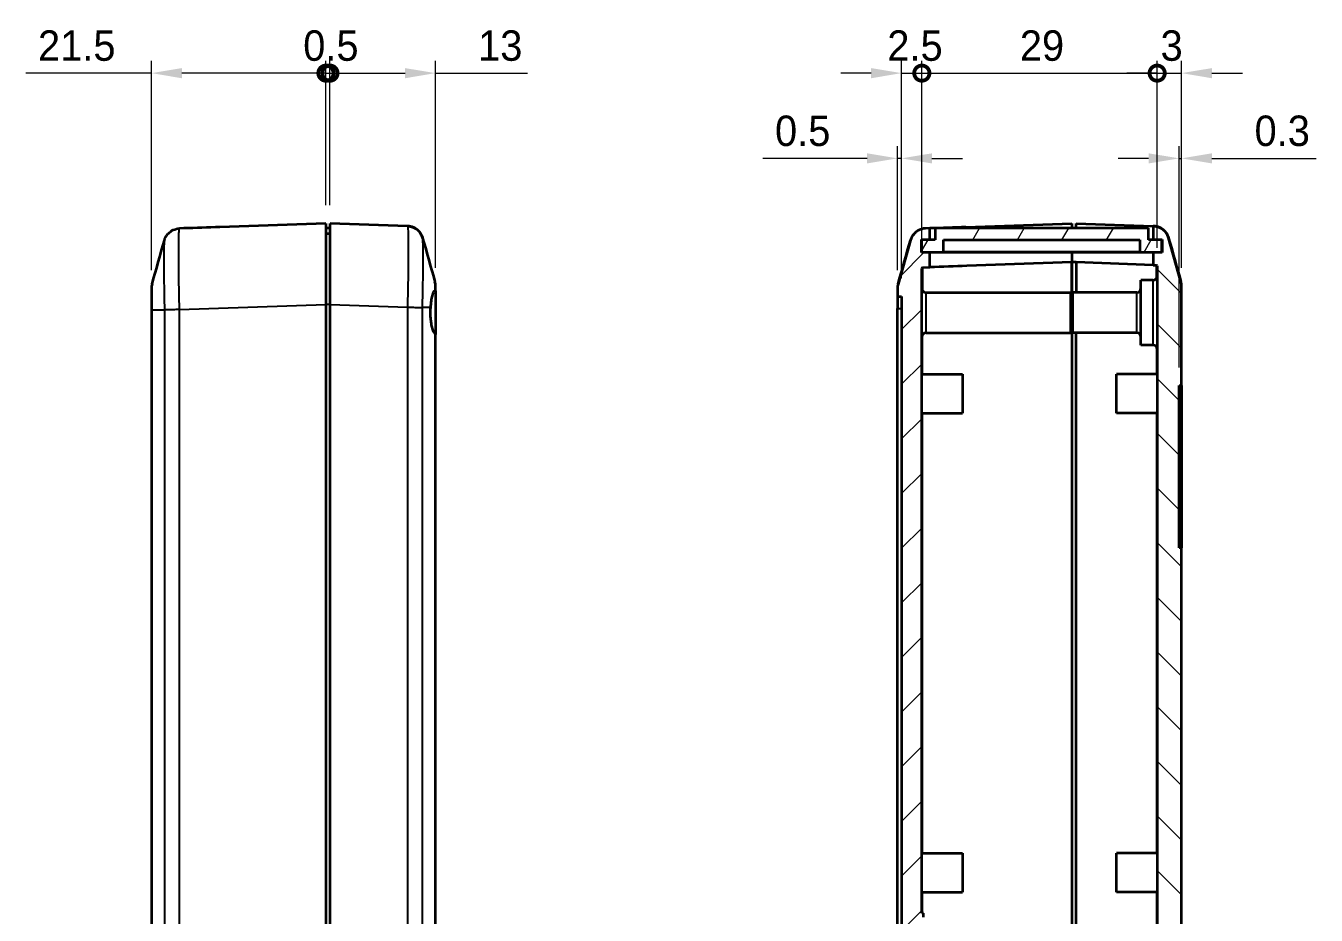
# Model space of a CAD drawing. Header units: millimetres. Extents: x 0 to 3058, y 0 to 562.
# Drawn here: x 863.2 to 1022.2, y 226.4 to 336 of the extents above; entities that cross this region are included whole.
import ezdxf

# ---------------------------------------------------------------- set-up
doc = ezdxf.new("R2010")
doc.units = ezdxf.units.MM
doc.header["$LTSCALE"] = 1.5
doc.layers.get('Defpoints').update_dxf_attribs({"lineweight": 25})
for name, color, linetype, lineweight in [('Dimension (ISO)', 7, 'Continuous', 18), ('Hatch (ISO)', 1, 'Continuous', 18), ('Visible (ISO)', 7, 'Continuous', 35), ('Visible Narrow (ISO)', 7, 'Continuous', 25)]:
    doc.layers.add(name, color=color, linetype=linetype, lineweight=lineweight)
doc.styles.add('Note Text (TK)', font='')
doc.styles.get('Note Text (TK)').set_extended_font_data('MS PGothic')
doc.dimstyles.new('Default - Method 1b (TK)', dxfattribs={"dimscale": 1.5, "dimtxt": 2.5, "dimasz": 2.5, "dimexe": 1, "dimexo": 1.5, "dimgap": 1, "dimtad": 1, "dimtoh": 1, "dimrnd": 1e-08, "dimdsep": 46, "dimtxsty": 'Note Text (TK)', "dimcen": 0.09, "dimdle": 5, "dimclrd": 100, "dimclre": 100, "dimclrt": 7, "dimadec": 1, "dimazin": 1, "dimtfac": 1, "dimtmove": 0, "dimatfit": 3, "dimfxl": 1, "dimtolj": 1, "dimlwd": -1, "dimlwe": -1, "dimarcsym": 0})

# ---------------------------------------------------------------- blocks, each defined once
blk = doc.blocks.new('_DotSmall')
at = {"color": 0, "linetype": 'ByBlock', "const_width": 0.5}
blk.add_lwpolyline([(-0.0625, 0, 1), (0.0625, 0, 1)], format="xyb", close=True, dxfattribs=at)
blk = doc.blocks.new('*D30')
at = {"layer": 'Defpoints', "color": 0}
for p in [(900.2, 330.17), (900.2, 311.66), (878.7, 303.63)]:
    blk.add_point(p, dxfattribs=at)
at = {"layer": 'Dimension (ISO)', "color": 100}
for p, q in [((878.7, 305.88), (878.7, 331.67)), ((900.2, 313.91), (900.2, 331.67)), ((878.7, 330.17), (863.22, 330.17)), ((900.2, 330.17), (882.45, 330.17))]:
    blk.add_line(p, q, dxfattribs=at)
blk.add_solid([(882.45, 330.79), (882.45, 329.54), (878.7, 330.17)], dxfattribs=at)
at = {"layer": 'Dimension (ISO)', "color": 100, "xscale": 3.75, "yscale": 3.75, "zscale": 3.75}
blk.add_blockref('_DotSmall', (900.2, 330.17), dxfattribs=at)
at = {"layer": 'Dimension (ISO)', "color": 7, "insert": (864.72, 333.54), "char_height": 3.75, "attachment_point": 4, "style": 'Note Text (TK)'}
blk.add_mtext('\\A1;21.5', dxfattribs=at)
blk = doc.blocks.new('*D31')
at = {"layer": 'Defpoints', "color": 0}
for p in [(913.7, 330.17), (900.7, 311.66), (913.7, 303.93)]:
    blk.add_point(p, dxfattribs=at)
at = {"layer": 'Dimension (ISO)', "color": 100}
for p, q in [((900.7, 313.91), (900.7, 331.67)), ((913.7, 306.18), (913.7, 331.67)), ((900.7, 330.17), (909.95, 330.17)), ((913.7, 330.17), (925.05, 330.17))]:
    blk.add_line(p, q, dxfattribs=at)
blk.add_solid([(909.95, 330.79), (909.95, 329.54), (913.7, 330.17)], dxfattribs=at)
at = {"layer": 'Dimension (ISO)', "color": 100, "xscale": 3.75, "yscale": 3.75, "zscale": 3.75, "rotation": 180}
blk.add_blockref('_DotSmall', (900.7, 330.17), dxfattribs=at)
at = {"layer": 'Dimension (ISO)', "color": 7, "insert": (918.95, 333.54), "char_height": 3.75, "attachment_point": 4, "style": 'Note Text (TK)'}
blk.add_mtext('\\A1;13', dxfattribs=at)
blk = doc.blocks.new('*D32')
at = {"layer": 'Defpoints', "color": 0}
for p in [(900.7, 330.17), (900.2, 311.66), (900.7, 311.66)]:
    blk.add_point(p, dxfattribs=at)
at = {"layer": 'Dimension (ISO)', "color": 100}
for p, q in [((900.2, 313.91), (900.2, 331.67)), ((900.7, 313.91), (900.7, 331.67)), ((900.2, 330.17), (896.45, 330.17)), ((900.2, 330.17), (900.7, 330.17)), ((900.7, 330.17), (904.45, 330.17))]:
    blk.add_line(p, q, dxfattribs=at)
at = {"layer": 'Dimension (ISO)', "color": 100, "xscale": 3.75, "yscale": 3.75, "zscale": 3.75}
blk.add_blockref('_DotSmall', (900.2, 330.17), dxfattribs=at)
at = {"layer": 'Dimension (ISO)', "color": 100, "xscale": 3.75, "yscale": 3.75, "zscale": 3.75, "rotation": 180}
blk.add_blockref('_DotSmall', (900.7, 330.17), dxfattribs=at)
at = {"layer": 'Dimension (ISO)', "color": 7, "insert": (897.4, 333.54), "char_height": 3.75, "attachment_point": 4, "style": 'Note Text (TK)'}
blk.add_mtext('\\A1;0.5', dxfattribs=at)
blk = doc.blocks.new('*D33')
at = {"layer": 'Defpoints', "color": 0}
for p in [(973.63, 330.17), (973.63, 306.11), (971.13, 302.66)]:
    blk.add_point(p, dxfattribs=at)
at = {"layer": 'Dimension (ISO)', "color": 100}
for p, q in [((971.13, 304.91), (971.13, 331.67)), ((973.63, 308.36), (973.63, 331.67)), ((967.38, 330.17), (963.63, 330.17)), ((971.13, 330.17), (973.63, 330.17)), ((973.63, 330.17), (977.38, 330.17))]:
    blk.add_line(p, q, dxfattribs=at)
blk.add_solid([(967.38, 330.79), (967.38, 329.54), (971.13, 330.17)], dxfattribs=at)
at = {"layer": 'Dimension (ISO)', "color": 100, "xscale": 3.75, "yscale": 3.75, "zscale": 3.75, "rotation": 180}
blk.add_blockref('_DotSmall', (973.63, 330.17), dxfattribs=at)
at = {"layer": 'Dimension (ISO)', "color": 7, "insert": (969.38, 333.54), "char_height": 3.75, "attachment_point": 4, "style": 'Note Text (TK)'}
blk.add_mtext('\\A1;2.5', dxfattribs=at)
blk = doc.blocks.new('*D34')
at = {"layer": 'Defpoints', "color": 0}
for p in [(1005.63, 330.17), (1002.63, 306.41), (1005.63, 303.93)]:
    blk.add_point(p, dxfattribs=at)
at = {"layer": 'Dimension (ISO)', "color": 100}
for p, q in [((1002.63, 308.66), (1002.63, 331.67)), ((1005.63, 306.18), (1005.63, 331.67)), ((1002.63, 330.17), (998.88, 330.17)), ((1002.63, 330.17), (1005.63, 330.17)), ((1009.38, 330.17), (1013.13, 330.17))]:
    blk.add_line(p, q, dxfattribs=at)
blk.add_solid([(1009.38, 330.79), (1009.38, 329.54), (1005.63, 330.17)], dxfattribs=at)
at = {"layer": 'Dimension (ISO)', "color": 100, "xscale": 3.75, "yscale": 3.75, "zscale": 3.75}
blk.add_blockref('_DotSmall', (1002.63, 330.17), dxfattribs=at)
at = {"layer": 'Dimension (ISO)', "color": 7, "insert": (1003.05, 333.54), "char_height": 3.75, "attachment_point": 4, "style": 'Note Text (TK)'}
blk.add_mtext('\\A1;3', dxfattribs=at)
blk = doc.blocks.new('*D35')
at = {"layer": 'Defpoints', "color": 0}
for p in [(1002.63, 330.17), (973.63, 306.11), (1002.63, 306.41)]:
    blk.add_point(p, dxfattribs=at)
at = {"layer": 'Dimension (ISO)', "color": 100}
for p, q in [((973.63, 308.36), (973.63, 331.67)), ((1002.63, 308.66), (1002.63, 331.67)), ((973.63, 330.17), (1002.63, 330.17))]:
    blk.add_line(p, q, dxfattribs=at)
at = {"layer": 'Dimension (ISO)', "color": 100, "xscale": 3.75, "yscale": 3.75, "zscale": 3.75, "rotation": 180}
blk.add_blockref('_DotSmall', (973.63, 330.17), dxfattribs=at)
at = {"layer": 'Dimension (ISO)', "color": 100, "xscale": 3.75, "yscale": 3.75, "zscale": 3.75}
blk.add_blockref('_DotSmall', (1002.63, 330.17), dxfattribs=at)
at = {"layer": 'Dimension (ISO)', "color": 7, "insert": (985.71, 333.54), "char_height": 3.75, "attachment_point": 4, "style": 'Note Text (TK)'}
blk.add_mtext('\\A1;29', dxfattribs=at)
blk = doc.blocks.new('*D36')
at = {"layer": 'Defpoints', "color": 0}
for p in [(970.63, 319.67), (970.63, 303.63), (971.13, 302.66)]:
    blk.add_point(p, dxfattribs=at)
at = {"layer": 'Dimension (ISO)', "color": 100}
for p, q in [((966.88, 319.67), (954.04, 319.67)), ((970.63, 305.88), (970.63, 321.17)), ((971.13, 319.67), (970.63, 319.67)), ((971.13, 304.91), (971.13, 321.17)), ((974.88, 319.67), (978.63, 319.67))]:
    blk.add_line(p, q, dxfattribs=at)
for points in [[(966.88, 320.29), (966.88, 319.04), (970.63, 319.67)], [(974.88, 320.29), (974.88, 319.04), (971.13, 319.67)]]:
    blk.add_solid(points, dxfattribs=at)
at = {"layer": 'Dimension (ISO)', "color": 7, "insert": (955.54, 323.04), "char_height": 3.75, "attachment_point": 4, "style": 'Note Text (TK)'}
blk.add_mtext('\\A1;0.5', dxfattribs=at)
blk = doc.blocks.new('*D37')
at = {"layer": 'Defpoints', "color": 0}
for p in [(1005.63, 319.67), (1005.63, 303.93), (1005.33, 291.66)]:
    blk.add_point(p, dxfattribs=at)
at = {"layer": 'Dimension (ISO)', "color": 100}
for p, q in [((1001.58, 319.67), (997.83, 319.67)), ((1005.33, 293.91), (1005.33, 321.17)), ((1005.33, 319.67), (1005.63, 319.67)), ((1005.63, 306.18), (1005.63, 321.17)), ((1009.38, 319.67), (1022.23, 319.67))]:
    blk.add_line(p, q, dxfattribs=at)
for points in [[(1001.58, 320.29), (1001.58, 319.04), (1005.33, 319.67)], [(1009.38, 320.29), (1009.38, 319.04), (1005.63, 319.67)]]:
    blk.add_solid(points, dxfattribs=at)
at = {"layer": 'Dimension (ISO)', "color": 7, "insert": (1014.63, 323.04), "char_height": 3.75, "attachment_point": 4, "style": 'Note Text (TK)'}
blk.add_mtext('\\A1;0.3', dxfattribs=at)

msp = doc.modelspace()

# ---------------------------------------------------------------- hatches: boundary and pattern name
at = {"layer": 'Hatch (ISO)'}
h = msp.add_hatch(dxfattribs=at)
h.set_pattern_fill('ANSI31', color=256, scale=38.1, style=0)
h.set_pattern_definition([(45, (579.75, -12), (-3.367596, 3.367596), [])])
edge = h.paths.add_edge_path()
edge.add_line((971.1323, 302.6597), (971.1323, 185.6597))
edge.add_line((971.1323, 185.6597), (970.6323, 185.6597))
edge.add_line((970.6323, 185.6597), (970.6323, 184.6878))
edge.add_spline(control_points=[(970.6323, 184.6878), (970.6323, 184.5959), (970.6386, 184.5042), (970.6638, 184.3222), (970.6827, 184.2321), (970.7077, 184.1437)], knot_values=[-0.05512783, -0.05512783, -0.05512783, -0.05512783, -0.02756391, -0.02756391, 0, 0, 0, 0], degree=3, periodic=0)
edge.add_line((970.7077, 184.1437), (972.2342, 178.7445))
edge.add_spline(control_points=[(972.2342, 178.7445), (972.2779, 178.5899), (972.3401, 178.441), (972.4987, 178.1615), (972.5946, 178.0319), (972.8839, 177.7257), (973.098, 177.5732), (973.5727, 177.3588), (973.8287, 177.2989), (974.0889, 177.2898)], knot_values=[-0.25267851, -0.25267851, -0.25267851, -0.25267851, -0.20446815, -0.20446815, -0.15625779, -0.15625779, -0.07812889, -0.07812889, 0, 0, 0, 0], degree=3, periodic=0)
edge.add_line((974.0889, 177.2898), (992.1323, 176.6597))
edge.add_line((992.1323, 176.6597), (992.1323, 177.6597))
edge.add_line((992.1323, 177.6597), (991.2323, 177.6597))
edge.add_line((991.2323, 177.6597), (991.2323, 179.0597))
edge.add_line((991.2323, 179.0597), (992.1323, 179.0597))
edge.add_line((992.1323, 179.0597), (992.1323, 180.0618))
edge.add_line((992.1323, 180.0618), (973.7288, 180.7045))
edge.add_ellipse((973.7323, 180.8044), major_axis=(-0.0035, -0.0999), ratio=1, start_angle=272, end_angle=360, ccw=False)
edge.add_line((973.6323, 180.8044), (973.6323, 214.9849))
edge.add_line((973.6323, 214.9849), (973.8323, 214.9849))
edge.add_line((973.8323, 214.9849), (973.8323, 215.3238))
edge.add_line((973.8323, 215.3238), (973.6323, 215.3238))
edge.add_line((973.6323, 215.3238), (973.6323, 216.4118))
edge.add_line((973.6323, 216.4118), (973.8323, 216.4118))
edge.add_line((973.8323, 216.4118), (973.8323, 216.7507))
edge.add_line((973.8323, 216.7507), (973.6323, 216.7507))
edge.add_line((973.6323, 216.7507), (973.6323, 217.696))
edge.add_line((973.6323, 217.696), (973.8323, 217.696))
edge.add_line((973.8323, 217.696), (973.8323, 218.0349))
edge.add_line((973.8323, 218.0349), (973.6323, 218.0349))
edge.add_line((973.6323, 218.0349), (973.6323, 220.6597))
edge.add_line((973.6323, 220.6597), (973.8323, 220.6597))
edge.add_line((973.8323, 220.6597), (973.8323, 221.1597))
edge.add_line((973.8323, 221.1597), (973.6323, 221.1597))
edge.add_line((973.6323, 221.1597), (973.6323, 223.0132))
edge.add_line((973.6323, 223.0132), (973.8323, 223.0132))
edge.add_line((973.8323, 223.0132), (973.8323, 224.4244))
edge.add_line((973.8323, 224.4244), (973.6323, 224.4244))
edge.add_line((973.6323, 224.4244), (973.6323, 226.1597))
edge.add_line((973.6323, 226.1597), (973.8323, 226.1597))
edge.add_line((973.8323, 226.1597), (973.8323, 226.6597))
edge.add_line((973.8323, 226.6597), (973.6323, 226.6597))
edge.add_line((973.6323, 226.6597), (973.6323, 306.1142))
edge.add_ellipse((973.7323, 306.1142), major_axis=(-0.1, 0), ratio=1, start_angle=272, end_angle=360, ccw=False)
edge.add_line((973.7288, 306.2142), (974.6323, 306.2457))
edge.add_line((974.6323, 306.2457), (974.6323, 308.0597))
edge.add_line((974.6323, 308.0597), (973.5823, 308.0597))
edge.add_line((973.5823, 308.0597), (973.5823, 309.6597))
edge.add_line((973.5823, 309.6597), (974.6323, 309.6597))
edge.add_line((974.6323, 309.6597), (974.6323, 311.0486))
edge.add_line((974.6323, 311.0486), (974.0889, 311.0297))
edge.add_spline(control_points=[(974.0889, 311.0297), (973.9283, 311.024), (973.769, 310.9991), (973.4597, 310.9116), (973.3109, 310.8494), (972.9447, 310.6415), (972.7455, 310.4699), (972.4241, 310.06), (972.305, 309.8256), (972.2342, 309.575)], knot_values=[-0.25267851, -0.25267851, -0.25267851, -0.25267851, -0.20446815, -0.20446815, -0.15625779, -0.15625779, -0.07812889, -0.07812889, 0, 0, 0, 0], degree=3, periodic=0)
edge.add_line((972.2342, 309.575), (970.7077, 304.1758))
edge.add_spline(control_points=[(970.7077, 304.1758), (970.6827, 304.0874), (970.6638, 303.9973), (970.6386, 303.8153), (970.6323, 303.7235), (970.6323, 303.6317)], knot_values=[-0.05512783, -0.05512783, -0.05512783, -0.05512783, -0.02756391, -0.02756391, 0, 0, 0, 0], degree=3, periodic=0)
edge.add_line((970.6323, 303.6317), (970.6323, 302.6597))
edge.add_line((970.6323, 302.6597), (971.1323, 302.6597))
h = msp.add_hatch(dxfattribs=at)
h.set_pattern_fill('ANSI31', color=256, scale=38.1, angle=14.999978, style=0)
h.set_pattern_definition([(60, (579.75, -12), (-4.124445, 2.38125), [])])
h.paths.add_polyline_path([(1003.2073, 308.1097), (1003.2073, 309.6097), (1001.5573, 309.6097), (1001.5573, 311.0597), (975.2573, 311.0597), (975.2573, 309.6097), (973.6073, 309.6097), (973.6073, 308.1097), (976.3073, 308.1097), (976.3073, 309.6097), (1000.5073, 309.6097), (1000.5073, 308.1097)])
h = msp.add_hatch(dxfattribs=at)
h.set_pattern_fill('ANSI31', color=256, scale=38.1, angle=90.00021, style=0)
h.set_pattern_definition([(135.0002, (579.75, -12), (-3.367584, -3.36761), [])])
edge = h.paths.add_edge_path()
edge.add_spline(control_points=[(1002.1756, 176.993), (1002.3362, 176.9986), (1002.4955, 177.0236), (1002.8048, 177.111), (1002.9536, 177.1733), (1003.3198, 177.3812), (1003.519, 177.5528), (1003.8404, 177.9627), (1003.9595, 178.1971), (1004.0303, 178.4477)], knot_values=[-0.25267851, -0.25267851, -0.25267851, -0.25267851, -0.20446815, -0.20446815, -0.15625779, -0.15625779, -0.07812889, -0.07812889, 0, 0, 0, 0], degree=3, periodic=0)
edge.add_line((1004.0303, 178.4477), (1005.5568, 183.8469))
edge.add_spline(control_points=[(1005.5568, 183.8469), (1005.5818, 183.9353), (1005.6007, 184.0253), (1005.6259, 184.2073), (1005.6323, 184.2991), (1005.6323, 184.391)], knot_values=[-0.05512783, -0.05512783, -0.05512783, -0.05512783, -0.02756391, -0.02756391, 0, 0, 0, 0], degree=3, periodic=0)
edge.add_line((1005.6323, 184.391), (1005.6323, 271.6597))
edge.add_line((1005.6323, 271.6597), (1005.3323, 271.6597))
edge.add_line((1005.3323, 271.6597), (1005.3323, 291.6597))
edge.add_line((1005.3323, 291.6597), (1005.6323, 291.6597))
edge.add_line((1005.6323, 291.6597), (1005.6323, 303.9285))
edge.add_spline(control_points=[(1005.6323, 303.9285), (1005.6323, 304.0204), (1005.6259, 304.1121), (1005.6007, 304.2942), (1005.5818, 304.3842), (1005.5568, 304.4726)], knot_values=[-0.05512783, -0.05512783, -0.05512783, -0.05512783, -0.02756391, -0.02756391, 0, 0, 0, 0], degree=3, periodic=0)
edge.add_line((1005.5568, 304.4726), (1004.0303, 309.8718))
edge.add_spline(control_points=[(1004.0303, 309.8718), (1003.9866, 310.0265), (1003.9244, 310.1753), (1003.7658, 310.4548), (1003.6699, 310.5845), (1003.3807, 310.8906), (1003.1665, 311.0431), (1002.6919, 311.2576), (1002.4359, 311.3174), (1002.1756, 311.3265)], knot_values=[-0.25267851, -0.25267851, -0.25267851, -0.25267851, -0.20446815, -0.20446815, -0.15625779, -0.15625779, -0.07812889, -0.07812889, 0, 0, 0, 0], degree=3, periodic=0)
edge.add_line((1002.1756, 311.3265), (1002.1323, 311.328))
edge.add_line((1002.1323, 311.328), (1002.1323, 309.6597))
edge.add_line((1002.1323, 309.6597), (1003.2323, 309.6597))
edge.add_line((1003.2323, 309.6597), (1003.2323, 308.0597))
edge.add_line((1003.2323, 308.0597), (1002.1323, 308.0597))
edge.add_line((1002.1323, 308.0597), (1002.1323, 306.5251))
edge.add_line((1002.1323, 306.5251), (1002.5357, 306.511))
edge.add_ellipse((1002.5323, 306.411), major_axis=(0.0035, 0.0999), ratio=1, start_angle=272, end_angle=360, ccw=False)
edge.add_line((1002.6323, 306.411), (1002.6323, 180.5076))
edge.add_ellipse((1002.5323, 180.5076), major_axis=(0.1, 0), ratio=1, start_angle=272, end_angle=360, ccw=False)
edge.add_line((1002.5357, 180.4077), (992.6323, 180.0618))
edge.add_line((992.6323, 180.0618), (992.1323, 180.0618))
edge.add_line((992.1323, 180.0618), (992.1323, 179.0597))
edge.add_line((992.1323, 179.0597), (992.1323, 178.9597))
edge.add_line((992.1323, 178.9597), (991.3323, 178.9597))
edge.add_line((991.3323, 178.9597), (991.3323, 177.9597))
edge.add_line((991.3323, 177.9597), (992.6323, 177.9597))
edge.add_line((992.6323, 177.9597), (992.6323, 176.6597))
edge.add_line((992.6323, 176.6597), (1002.1756, 176.993))

# ---------------------------------------------------------------- linework, layer by layer
at = {"layer": 'Visible (ISO)'}
for p, q in [((882.7011, 311.0486), (882.1578, 311.0297)), ((882.7011, 311.0486), (882.7011, 311.0474)), ((900.2011, 311.6597), (887.1404, 311.2036)), ((900.2011, 311.6597), (900.2011, 301.6658)), ((900.7011, 311.0597), (900.2011, 311.0597)), ((900.7011, 310.3597), (900.2011, 310.3597)), ((910.2451, 311.3265), (900.7011, 311.6597)), ((900.7011, 301.6658), (900.7011, 311.6597)), ((974.6323, 311.0486), (974.0889, 311.0297)), ((974.6323, 309.6597), (974.6323, 311.0486)), ((1001.5573, 311.0597), (975.2573, 311.0597)), ((975.2573, 311.0597), (975.2573, 309.6097)), ((979.0715, 311.2036), (992.1323, 311.6597)), ((992.1323, 311.6597), (992.1323, 311.0597)), ((992.6323, 311.6597), (1002.1323, 311.328)), ((992.6323, 311.0597), (992.6323, 311.6597)), ((1001.5573, 309.6097), (1001.5573, 311.0597)), ((1002.1756, 311.3265), (1002.1323, 311.328)), ((1002.1323, 311.328), (1002.1323, 309.6597)), ((972.2342, 309.575), (970.7077, 304.1758)), ((973.5823, 308.0597), (973.5823, 309.6597)), ((973.5823, 309.6597), (974.6323, 309.6597)), ((975.2573, 309.6097), (973.6073, 309.6097)), ((973.6073, 309.6097), (973.6073, 308.1097)), ((974.6323, 309.6597), (975.2573, 309.6597)), ((976.3073, 308.1097), (976.3073, 309.6097)), ((976.3073, 309.6097), (1000.5073, 309.6097)), ((1000.5073, 309.6097), (1000.5073, 308.1097)), ((1001.5573, 309.6597), (1002.1323, 309.6597)), ((1003.2073, 309.6097), (1001.5573, 309.6097)), ((1002.1323, 309.6597), (1003.2323, 309.6597)), ((1003.2073, 308.1097), (1003.2073, 309.6097)), ((1003.2323, 309.6597), (1003.2323, 308.0597)), ((1005.5568, 304.4726), (1004.0303, 309.8718)), ((974.6323, 308.0597), (973.5823, 308.0597)), ((973.6073, 308.1097), (976.3073, 308.1097)), ((974.6323, 306.2457), (974.6323, 308.0597)), ((992.1323, 308.0597), (974.6323, 308.0597)), ((1000.5073, 308.1097), (976.3073, 308.1097)), ((992.1323, 308.1097), (992.1323, 308.0597)), ((992.1323, 308.0597), (992.1323, 308.1097)), ((992.1323, 308.0597), (992.1323, 306.8568)), ((1002.1323, 308.0597), (992.1323, 308.0597)), ((992.1323, 308.0597), (992.1323, 306.8568)), ((1000.5073, 308.1097), (1003.2073, 308.1097)), ((1003.2323, 308.0597), (1002.1323, 308.0597)), ((1002.1323, 308.0597), (1002.1323, 306.5251)), ((973.6323, 226.6597), (973.6323, 306.1142)), ((973.7288, 306.2142), (974.6323, 306.2457)), ((974.6323, 306.2438), (974.6323, 306.2457)), ((992.1323, 306.8568), (979.1902, 306.4049)), ((992.1323, 301.9597), (992.1323, 306.8568)), ((992.1323, 306.8568), (992.1323, 301.9597)), ((992.6323, 306.8568), (992.1323, 306.8568)), ((992.6323, 306.8568), (992.6323, 303.1597)), ((1002.1323, 306.5251), (992.6323, 306.8568)), ((1002.1323, 306.5251), (1002.5357, 306.511)), ((1002.6323, 306.411), (1002.6323, 180.5076)), ((913.7011, 303.2857), (913.7011, 303.9286)), ((913.7011, 303.9285), (913.7011, 303.9286)), ((913.7011, 303.9285), (913.7011, 303.9286)), ((1000.6323, 296.6597), (1000.6323, 304.6597)), ((1002.1323, 304.6597), (1000.6323, 304.6597)), ((1005.6323, 291.6597), (1005.6323, 303.9285)), ((878.7011, 303.6317), (878.7011, 303.6318)), ((878.7011, 303.6318), (878.7011, 300.9877)), ((913.7011, 303.2857), (913.7011, 297.9731)), ((970.6323, 303.6317), (970.6323, 302.6597)), ((970.6323, 302.6597), (971.1323, 302.6597)), ((970.6323, 302.6597), (970.6323, 301.1597)), ((971.1323, 302.6597), (971.1323, 185.6597)), ((974.1323, 303.1597), (991.9323, 303.1597)), ((991.9323, 303.1597), (991.9323, 298.1597)), ((992.2323, 298.1597), (992.2323, 303.1597)), ((1000.1323, 303.1597), (992.2323, 303.1597)), ((878.7011, 300.9877), (878.7011, 187.3317)), ((900.2011, 301.6658), (900.2011, 186.6536)), ((900.7011, 186.6536), (900.7011, 301.6658)), ((970.6323, 187.1597), (970.6323, 301.1597)), ((992.2323, 301.9597), (991.9323, 301.9597)), ((992.2323, 299.3597), (991.9323, 299.3597)), ((992.1323, 299.3597), (992.1323, 186.6578)), ((992.1323, 299.3597), (992.1323, 186.6578)), ((913.7011, 187.0349), (913.7011, 297.9731)), ((974.1323, 298.1597), (991.9323, 298.1597)), ((1000.1323, 298.1597), (992.2323, 298.1597)), ((992.6323, 187.1597), (992.6323, 298.1597)), ((1002.1323, 296.6597), (1000.6323, 296.6597)), ((973.6323, 293.0597), (978.6323, 293.0597)), ((978.6323, 293.0597), (978.6323, 288.2597)), ((997.6323, 288.2597), (997.6323, 293.0597)), ((1002.6323, 293.0597), (997.6323, 293.0597)), ((1005.3323, 271.6597), (1005.3323, 291.6597)), ((1005.3323, 291.6597), (1005.6323, 291.6597)), ((1005.6323, 291.6597), (1005.6323, 289.6597)), ((1005.6323, 289.6597), (1005.6323, 273.6597)), ((973.6323, 288.2597), (978.6323, 288.2597)), ((1002.6323, 288.2597), (997.6323, 288.2597)), ((1005.6323, 273.6597), (1005.6323, 271.6597)), ((1005.6323, 271.6597), (1005.3323, 271.6597)), ((1005.6323, 184.391), (1005.6323, 271.6597)), ((973.6323, 234.0597), (978.6323, 234.0597)), ((978.6323, 234.0597), (978.6323, 229.2597)), ((997.6323, 229.2597), (997.6323, 234.0597)), ((1002.6323, 234.0597), (997.6323, 234.0597)), ((973.6323, 229.2597), (978.6323, 229.2597)), ((1002.6323, 229.2597), (997.6323, 229.2597)), ((973.8323, 226.6597), (973.6323, 226.6597)), ((973.8323, 226.1597), (973.8323, 226.6597))]:
    msp.add_line(p, q, dxfattribs=at)
for centre, radius, start, end in [((973.7323, 306.1142), 0.1, 92, 180), ((1002.5323, 306.411), 0.1, 0, 88), ((880.7011, 303.6318), 2, 164.23093, 180), ((911.7011, 303.9286), 2, 0, 15.76907), ((972.6323, 303.6318), 2, 164.23093, 180), ((1002.1323, 305.1597), 0.5, 270, 0), ((1003.6323, 303.9286), 2, 0, 15.76907), ((974.1323, 303.6597), 0.5, 180, 270), ((1000.1323, 303.6597), 0.5, 270, 0), ((974.1323, 297.6597), 0.5, 90, 180), ((1000.1323, 297.6597), 0.5, 0, 90), ((1002.1323, 296.1597), 0.5, 0, 90)]:
    msp.add_arc(centre, radius, start, end, dxfattribs=at)
for centre, major_axis, end_param in [((887.4894, 301.2097), (-286.5369, -10.0061), 4.72788249), ((979.4205, 301.2097), (-286.5369, -10.0061), 4.72788249), ((979.4205, 299.8089), (-189.1143, -6.604), 4.73649296)]:
    msp.add_ellipse(centre, major_axis=major_axis, ratio=0.03487826, start_param=4.71238898, end_param=end_param, dxfattribs=at)
for points, knots in [([(880.2886, 309.5496), (880.2995, 309.5886), (880.3131, 309.6332), (880.3521, 309.7427), (880.3771, 309.8073), (880.4565, 309.9724), (880.5094, 310.0733), (880.6988, 310.3337), (880.8352, 310.5002), (881.2584, 310.7941), (881.4959, 310.9156), (881.9016, 311.0081), (882.0289, 311.0252), (882.1571, 311.0296)], [1.1895559186, 1.1895559186, 1.1895559186, 1.1895559186, 1.2013548113, 1.2013548113, 1.213153704, 1.213153704, 1.2249525967, 1.2249525967, 1.2367514894, 1.2367514894, 1.2450579892, 1.2450579892, 1.2485503821, 1.2485503821, 1.2485503821, 1.2485503821]), ([(912.1137, 309.8464), (912.1027, 309.8854), (912.0892, 309.9301), (912.0501, 310.0395), (912.0251, 310.1042), (911.9457, 310.2692), (911.8928, 310.3701), (911.7034, 310.6305), (911.5671, 310.797), (911.1439, 311.0909), (910.9064, 311.2124), (910.5006, 311.3049), (910.3733, 311.322), (910.2451, 311.3265)], [1.1895558606, 1.1895558606, 1.1895558606, 1.1895558606, 1.2013547514, 1.2013547514, 1.2131536422, 1.2131536422, 1.2249525331, 1.2249525331, 1.2367514239, 1.2367514239, 1.2450579219, 1.2450579219, 1.2485503147, 1.2485503147, 1.2485503147, 1.2485503147]), ([(910.2451, 311.3265), (910.4596, 311.319), (910.6705, 311.2751), (911.0543, 311.1373), (911.2204, 311.0412), (911.5236, 310.8216), (911.6384, 310.7), (911.8424, 310.4523), (911.907, 310.3392), (912.0028, 310.1559), (912.0322, 310.0847), (912.0776, 309.965), (912.0931, 309.9166), (912.1084, 309.8649), (912.1111, 309.8555), (912.1137, 309.8464)], [0.0007079787, 0.0007079787, 0.0007079787, 0.0007079787, 0.0065518112, 0.0065518112, 0.0130355525, 0.0130355525, 0.0215549725, 0.0215549725, 0.0333538634, 0.0333538634, 0.0451527542, 0.0451527542, 0.056951645, 0.056951645, 0.0597024329, 0.0597024329, 0.0597024329, 0.0597024329]), ([(974.0882, 311.0296), (973.8737, 311.0221), (973.6628, 310.9783), (973.2791, 310.8405), (973.1129, 310.7443), (972.8098, 310.5247), (972.6949, 310.4031), (972.491, 310.1554), (972.4264, 310.0423), (972.3306, 309.859), (972.3012, 309.7878), (972.2557, 309.6681), (972.2403, 309.6198), (972.225, 309.5681), (972.2223, 309.5587), (972.2197, 309.5496)], [0.0007084966, 0.0007084966, 0.0007084966, 0.0007084966, 0.0065523331, 0.0065523331, 0.0130361849, 0.0130361849, 0.0215558649, 0.0215558649, 0.0333546541, 0.0333546541, 0.0451534432, 0.0451534432, 0.0569522323, 0.0569522323, 0.0597024422, 0.0597024422, 0.0597024422, 0.0597024422]), ([(974.0889, 311.0297), (973.9283, 311.024), (973.769, 310.9991), (973.4597, 310.9116), (973.3109, 310.8494), (972.9447, 310.6415), (972.7455, 310.4699), (972.4241, 310.06), (972.305, 309.8256), (972.2342, 309.575)], [-0.252678506, -0.252678506, -0.252678506, -0.252678506, -0.204468148, -0.204468148, -0.156257789, -0.156257789, -0.078128895, -0.078128895, 0, 0, 0, 0]), ([(1004.0303, 309.8718), (1003.9866, 310.0265), (1003.9244, 310.1753), (1003.7658, 310.4548), (1003.6699, 310.5845), (1003.3807, 310.8906), (1003.1665, 311.0431), (1002.6919, 311.2576), (1002.4359, 311.3174), (1002.1756, 311.3265)], [-0.252678506, -0.252678506, -0.252678506, -0.252678506, -0.204468148, -0.204468148, -0.156257789, -0.156257789, -0.078128895, -0.078128895, 0, 0, 0, 0]), ([(1002.1763, 311.3265), (1002.3861, 311.3191), (1002.5948, 311.2785), (1002.7921, 311.2064), (1002.9893, 311.1344), (1003.1751, 311.031), (1003.3404, 310.9014), (1003.5056, 310.7717), (1003.6502, 310.6158), (1003.7671, 310.4414), (1003.8841, 310.2669), (1003.9732, 310.0739), (1004.0303, 309.8718)], [0, 0, 0, 0, 0.250000063, 0.250000063, 0.250000063, 0.500000125, 0.500000125, 0.500000125, 0.750000188, 0.750000188, 0.750000188, 0.999937874, 0.999937874, 0.999937874, 0.999937874]), ([(1004.0448, 309.8464), (1004.0339, 309.8854), (1004.0203, 309.9301), (1003.9813, 310.0395), (1003.9563, 310.1042), (1003.8769, 310.2692), (1003.8239, 310.3701), (1003.6345, 310.6305), (1003.4982, 310.797), (1003.075, 311.0909), (1002.8375, 311.2124), (1002.4318, 311.3049), (1002.3045, 311.322), (1002.1763, 311.3265)], [1.1895558606, 1.1895558606, 1.1895558606, 1.1895558606, 1.2013547514, 1.2013547514, 1.2131536422, 1.2131536422, 1.2249525331, 1.2249525331, 1.2367514239, 1.2367514239, 1.2450579219, 1.2450579219, 1.2485503147, 1.2485503147, 1.2485503147, 1.2485503147]), ([(970.7077, 304.1758), (970.6827, 304.0874), (970.6638, 303.9973), (970.6386, 303.8153), (970.6323, 303.7235), (970.6323, 303.6317)], [-0.0551278262, -0.0551278262, -0.0551278262, -0.0551278262, -0.0275639131, -0.0275639131, 0, 0, 0, 0]), ([(1005.6323, 303.9285), (1005.6323, 304.0204), (1005.6259, 304.1121), (1005.6007, 304.2942), (1005.5818, 304.3842), (1005.5568, 304.4726)], [-0.0551278262, -0.0551278262, -0.0551278262, -0.0551278262, -0.0275639131, -0.0275639131, 0, 0, 0, 0]), ([(913.1127, 301.2817), (913.1367, 301.5776), (913.1664, 301.8592), (913.2343, 302.353), (913.2713, 302.5656), (913.3653, 302.9744), (913.424, 303.1451), (913.5343, 303.3196), (913.5822, 303.357), (913.6327, 303.3596)], [-0.397718375, -0.397718375, -0.397718375, -0.397718375, -0.306121113, -0.306121113, -0.220565371, -0.220565371, -0.110928462, -0.110928462, -0.03399724, -0.03399724, -0.03399724, -0.03399724]), ([(913.6327, 303.3596), (913.6552, 303.3608), (913.6726, 303.355), (913.6953, 303.3297), (913.7011, 303.3109), (913.7011, 303.2857)], [-0.0667034986, -0.0667034986, -0.0667034986, -0.0667034986, -0.0325176309, -0.0325176309, -0.0000000047, -0.0000000047, -0.0000000047, -0.0000000047]), ([(913.6257, 298.085), (913.588, 298.1271), (913.5512, 298.1796), (913.4481, 298.3609), (913.3856, 298.5151), (913.2742, 298.8886), (913.2262, 299.1067), (913.1566, 299.5495), (913.1323, 299.765), (913.1072, 300.1112), (913.1008, 300.235), (913.0951, 300.4162), (913.0938, 300.4726), (913.0927, 300.5576), (913.0924, 300.5861), (913.0922, 300.6372), (913.0921, 300.6598), (913.0922, 300.7078), (913.0924, 300.7332), (913.0931, 300.8006), (913.0938, 300.8427), (913.098, 301.0185), (913.1039, 301.1512), (913.1127, 301.2817)], [-0.409984685, -0.409984685, -0.409984685, -0.409984685, -0.366522343, -0.366522343, -0.284018358, -0.284018358, -0.200348508, -0.200348508, -0.130632132, -0.130632132, -0.092868481, -0.092868481, -0.075897997, -0.075897997, -0.067344445, -0.067344445, -0.060551491, -0.060551491, -0.052942596, -0.052942596, -0.040306178, -0.040306178, 0, 0, 0, 0]), ([(913.7011, 297.9731), (913.7011, 297.9824), (913.6947, 297.9964), (913.6694, 298.0339), (913.6504, 298.0574), (913.6257, 298.085)], [-0.0563926452, -0.0563926452, -0.0563926452, -0.0563926452, -0.0284703173, -0.0284703173, 0, 0, 0, 0])]:
    msp.add_open_spline(points, degree=3, knots=knots, dxfattribs=at)
for points in [[(910.2451, 311.3265), (910.4101, 311.3207), (910.5744, 311.2943), (910.7329, 311.2483)], [(910.2451, 311.3265), (910.4122, 311.3206), (910.5786, 311.2935), (910.739, 311.2464)], [(878.7764, 304.1753), (879.2818, 305.965), (879.785, 307.7576), (880.2886, 309.5496)], [(912.1137, 309.8464), (912.6173, 308.0544), (913.1205, 306.2618), (913.6259, 304.4722)], [(970.7075, 304.1753), (971.2129, 305.965), (971.7161, 307.7576), (972.2197, 309.5496)], [(1004.0448, 309.8464), (1004.5484, 308.0544), (1005.0516, 306.2618), (1005.557, 304.4722)]]:
    msp.add_open_spline(points, degree=3, dxfattribs=at)
at = {"layer": 'Visible Narrow (ISO)'}
for p, q in [((1002.1323, 296.6597), (1002.1323, 304.6597)), ((974.1323, 303.1597), (974.1323, 298.1597)), ((1000.1323, 298.1597), (1000.1323, 303.1597)), ((878.7766, 300.9848), (878.7766, 300.9848)), ((878.7766, 187.3346), (878.7766, 300.9848)), ((878.7766, 300.9848), (880.303, 300.9848)), ((880.303, 300.9848), (880.303, 187.3346)), ((882.1571, 301.0357), (900.2011, 301.6658)), ((882.1578, 187.2837), (882.1578, 301.0357)), ((900.7011, 301.6658), (900.2011, 301.6658)), ((900.7011, 301.6658), (910.2445, 301.3326)), ((910.2445, 301.3325), (910.2445, 186.9869)), ((912.0992, 187.0378), (912.0992, 301.2817)), ((913.1127, 301.2817), (912.0993, 301.2817)), ((970.6323, 301.1597), (971.1323, 301.1597)), ((913.6257, 298.085), (913.6257, 187.0378)), ((973.7288, 293.0597), (973.7288, 297.955)), ((1002.5357, 296.455), (1002.5357, 293.0597)), ((1005.6323, 289.6597), (1005.3323, 289.6597)), ((973.7288, 234.0597), (973.7288, 288.2597)), ((1002.5357, 288.2597), (1002.5357, 234.0597)), ((1005.6323, 273.6597), (1005.3323, 273.6597)), ((973.7288, 226.6597), (973.7288, 229.2597)), ((1002.5357, 229.2597), (1002.5357, 197.0597))]:
    msp.add_line(p, q, dxfattribs=at)
for centre, major_axis, start_param, end_param in [((973.7323, 299.6102), (-0.0035, 6.6039), 0.00001815, 0.96579179), ((1002.5323, 299.9071), (-0.0035, -6.6039), 2.42032932, 3.14157506)]:
    msp.add_ellipse(centre, major_axis=major_axis, ratio=0.00052783, start_param=start_param, end_param=end_param, dxfattribs=at)
for points, knots in [([(882.1571, 301.0357), (882.1343, 301.9435), (882.1144, 302.8624), (882.0802, 304.7532), (882.0672, 305.7096), (882.0553, 307.1297), (882.0531, 307.6395), (882.0531, 308.3296), (882.0536, 308.5495), (882.0566, 309.0901), (882.0599, 309.392), (882.0722, 310.0821), (882.0833, 310.4116), (882.1138, 310.8985), (882.134, 311.0288), (882.1571, 311.0296)], [0.0007085, 0.0007085, 0.0007085, 0.0007085, 0.21862021, 0.21862021, 0.46847189, 0.46847189, 0.62462918, 0.62462918, 0.70270783, 0.70270783, 0.82763366, 0.82763366, 1.027515, 1.027515, 1.24855038, 1.24855038, 1.24855038, 1.24855038]), ([(910.2451, 311.3265), (910.2679, 311.3256), (910.2879, 311.199), (910.3221, 310.6654), (910.335, 310.2246), (910.3469, 309.2757), (910.3492, 308.8565), (910.3492, 308.1664), (910.3486, 307.924), (910.3457, 307.2656), (910.3424, 306.8325), (910.3301, 305.6548), (910.319, 304.8849), (910.2885, 303.1856), (910.2683, 302.2533), (910.2451, 301.3325)], [0.0007085, 0.0007085, 0.0007085, 0.0007085, 0.2186202, 0.2186202, 0.46847186, 0.46847186, 0.62462915, 0.62462915, 0.70270779, 0.70270779, 0.82763362, 0.82763362, 1.02751495, 1.02751495, 1.24855032, 1.24855032, 1.24855032, 1.24855032]), ([(880.2886, 309.5494), (880.2761, 309.5045), (880.2649, 309.4005), (880.2441, 309.0395), (880.2353, 308.756), (880.2255, 308.1631), (880.2229, 307.9039), (880.2206, 307.4398), (880.2201, 307.2512), (880.2201, 306.659), (880.2219, 306.2217), (880.2313, 305.0036), (880.2416, 304.1832), (880.2688, 302.5583), (880.2848, 301.7669), (880.303, 300.9848)], [-1.18955592, -1.18955592, -1.18955592, -1.18955592, -1.027515, -1.027515, -0.82763366, -0.82763366, -0.70270783, -0.70270783, -0.62462918, -0.62462918, -0.46847189, -0.46847189, -0.21862021, -0.21862021, 0, 0, 0, 0]), ([(912.0993, 301.2817), (912.1178, 302.0749), (912.1339, 302.8778), (912.1582, 304.3383), (912.167, 304.9987), (912.1767, 306.009), (912.1793, 306.3805), (912.1817, 306.9453), (912.1821, 307.1532), (912.1821, 307.7454), (912.1803, 308.1051), (912.1709, 308.92), (912.1606, 309.2991), (912.1369, 309.7013), (912.1259, 309.8022), (912.1137, 309.8462)], [-1.24925829, -1.24925829, -1.24925829, -1.24925829, -1.02751495, -1.02751495, -0.82763362, -0.82763362, -0.70270779, -0.70270779, -0.62462915, -0.62462915, -0.46847186, -0.46847186, -0.2186202, -0.2186202, -0.05970243, -0.05970243, -0.05970243, -0.05970243]), ([(878.7766, 300.9848), (878.775, 301.2804), (878.7736, 301.5782), (878.7715, 302.1194), (878.7708, 302.3636), (878.77, 302.7369), (878.7697, 302.8742), (878.7696, 303.083), (878.7695, 303.1598), (878.7695, 303.3789), (878.7697, 303.5121), (878.7705, 303.8146), (878.7713, 303.9562), (878.7736, 304.1274), (878.7749, 304.1699), (878.7764, 304.1753)], [-0.41352633, -0.41352633, -0.41352633, -0.41352633, -0.340125406, -0.340125406, -0.273961193, -0.273961193, -0.23260856, -0.23260856, -0.206763165, -0.206763165, -0.155072374, -0.155072374, -0.072367108, -0.072367108, -0.002671263, -0.002671263, -0.002671263, -0.002671263]), ([(913.6259, 304.4722), (913.6274, 304.4667), (913.6287, 304.4229), (913.6307, 304.2671), (913.6315, 304.161), (913.6323, 303.9406), (913.6325, 303.8444), (913.6327, 303.6725), (913.6327, 303.6027), (913.6327, 303.4751), (913.6327, 303.4183), (913.6327, 303.3596)], [-0.410855048, -0.410855048, -0.410855048, -0.410855048, -0.340125391, -0.340125391, -0.273961181, -0.273961181, -0.23260855, -0.23260855, -0.206763156, -0.206763156, -0.187435389, -0.187435389, -0.187435389, -0.187435389]), ([(878.7011, 300.9877), (878.7011, 300.9877), (878.7011, 300.9877), (878.7012, 300.9872), (878.7076, 300.9867), (878.7327, 300.9858), (878.7516, 300.9853), (878.7766, 300.9848)], [-0.0551282943, -0.0551282943, -0.0551282943, -0.0551282943, -0.0548724684, -0.0548724684, -0.0275641608, -0.0275641608, 0, 0, 0, 0]), ([(882.1578, 301.0357), (881.9479, 301.0315), (881.7391, 301.0273), (881.5418, 301.023), (881.3445, 301.0188), (881.1586, 301.0145), (880.9933, 301.0103), (880.8281, 301.006), (880.6834, 301.0018), (880.5664, 300.9976), (880.4494, 300.9933), (880.3602, 300.9891), (880.303, 300.9848)], [0, 0, 0, 0, 0.25000324, 0.25000324, 0.25000324, 0.50000648, 0.50000648, 0.50000648, 0.75000972, 0.75000972, 0.75000972, 1.00001296, 1.00001296, 1.00001296, 1.00001296]), ([(910.2451, 301.3325), (910.455, 301.327), (910.6637, 301.3215), (910.8609, 301.3163), (911.0582, 301.311), (911.244, 301.306), (911.4092, 301.3015), (911.5745, 301.297), (911.7191, 301.293), (911.836, 301.2896), (911.9529, 301.2863), (912.0421, 301.2836), (912.0993, 301.2817)], [0, 0, 0, 0, 0.25000006, 0.25000006, 0.25000006, 0.50000013, 0.50000013, 0.50000013, 0.75000019, 0.75000019, 0.75000019, 1.00000025, 1.00000025, 1.00000025, 1.00000025])]:
    msp.add_open_spline(points, degree=3, knots=knots, dxfattribs=at)
msp.add_open_spline([(970.7077, 304.1758), (970.7076, 304.1757), (970.7076, 304.1755), (970.7075, 304.1753)], degree=3, dxfattribs=at)

# ---------------------------------------------------------------- dimensions: what is measured, and where the dimension line sits
at = {"layer": 'Dimension (ISO)', "color": 100}
for base, p1, p2, override, picture, middle in [((900.2011, 330.1658), (878.7011, 303.6318), (900.2011, 311.6597), {"dimgap": 1, "dimtoh": 0, "dimdec": 2, "dimblk2": 'DotSmall', "dimsah": 1, "dimdle": 0, "dimtol": 0, "dimlim": 0, "dimtp": 0, "dimtm": 0, "dimtdec": 2, "dimtofl": 0, "dimatfit": 2}, '*D30', (869.0832, 330.1658)), ((900.7011, 330.1658), (900.2011, 311.6597), (900.7011, 311.6597), {"dimgap": 1, "dimtoh": 0, "dimdec": 2, "dimblk1": 'DotSmall', "dimblk2": 'DotSmall', "dimsah": 1, "dimdle": 0, "dimtol": 0, "dimlim": 0, "dimtp": 0, "dimtm": 0, "dimtdec": 2, "dimtofl": 1, "dimatfit": 1}, '*D32', (900.4511, 330.1658)), ((913.7011, 330.1658), (900.7011, 311.6597), (913.7011, 303.9285), {"dimgap": 1, "dimtoh": 0, "dimdec": 2, "dimblk1": 'DotSmall', "dimsah": 1, "dimdle": 0, "dimtol": 0, "dimlim": 0, "dimtp": 0, "dimtm": 0, "dimtdec": 2, "dimtofl": 0, "dimatfit": 2}, '*D31', (921.2523, 330.1658)), ((973.6323, 330.1658), (971.1323, 302.6597), (973.6323, 306.1142), {"dimgap": 1, "dimtoh": 0, "dimdec": 2, "dimblk2": 'DotSmall', "dimsah": 1, "dimdle": 0, "dimtol": 0, "dimlim": 0, "dimtp": 0, "dimtm": 0, "dimtdec": 2, "dimtofl": 1, "dimatfit": 1}, '*D33', (972.3823, 330.1658)), ((1002.6323, 330.1658), (973.6323, 306.1142), (1002.6323, 306.411), {"dimgap": 1, "dimtoh": 0, "dimdec": 2, "dimblk1": 'DotSmall', "dimblk2": 'DotSmall', "dimsah": 1, "dimdle": 0, "dimtol": 0, "dimlim": 0, "dimtp": 0, "dimtm": 0, "dimtdec": 2, "dimtofl": 0, "dimatfit": 1}, '*D35', (988.1473, 330.1658)), ((1005.6323, 330.1658), (1002.6323, 306.411), (1005.6323, 303.9285), {"dimgap": 1, "dimtoh": 0, "dimdec": 2, "dimblk1": 'DotSmall', "dimsah": 1, "dimdle": 0, "dimtol": 0, "dimlim": 0, "dimtp": 0, "dimtm": 0, "dimtdec": 2, "dimtofl": 1, "dimatfit": 1}, '*D34', (1004.1323, 330.1658)), ((970.6323, 319.6658), (971.1323, 302.6597), (970.6323, 303.6317), {"dimgap": 1, "dimtoh": 0, "dimdec": 2, "dimtol": 0, "dimlim": 0, "dimtp": 0, "dimtm": 0, "dimtdec": 2, "dimtofl": 1, "dimatfit": 1}, '*D36', (958.5854, 319.6658))]:
    dim = msp.add_linear_dim(base=base, p1=p1, p2=p2, angle=180, dimstyle='Default - Method 1b (TK)', override=override, dxfattribs=at)
    dim.commit()
    dim.dimension.update_dxf_attribs({"geometry": picture, "text_midpoint": middle, "dimtype": 160})
dim = msp.add_linear_dim(base=(1005.6323, 319.6658), p1=(1005.3323, 291.6597), p2=(1005.6323, 303.9285), dimstyle='Default - Method 1b (TK)', override={"dimgap": 1, "dimtoh": 0, "dimdec": 2, "dimtol": 0, "dimlim": 0, "dimtp": 0, "dimtm": 0, "dimtdec": 2, "dimtofl": 1, "dimatfit": 1}, dxfattribs=at)
dim.commit()
dim.dimension.update_dxf_attribs({"geometry": '*D37', "text_midpoint": (1017.6791, 319.6658), "dimtype": 160})

doc.saveas('drawing.dxf')
